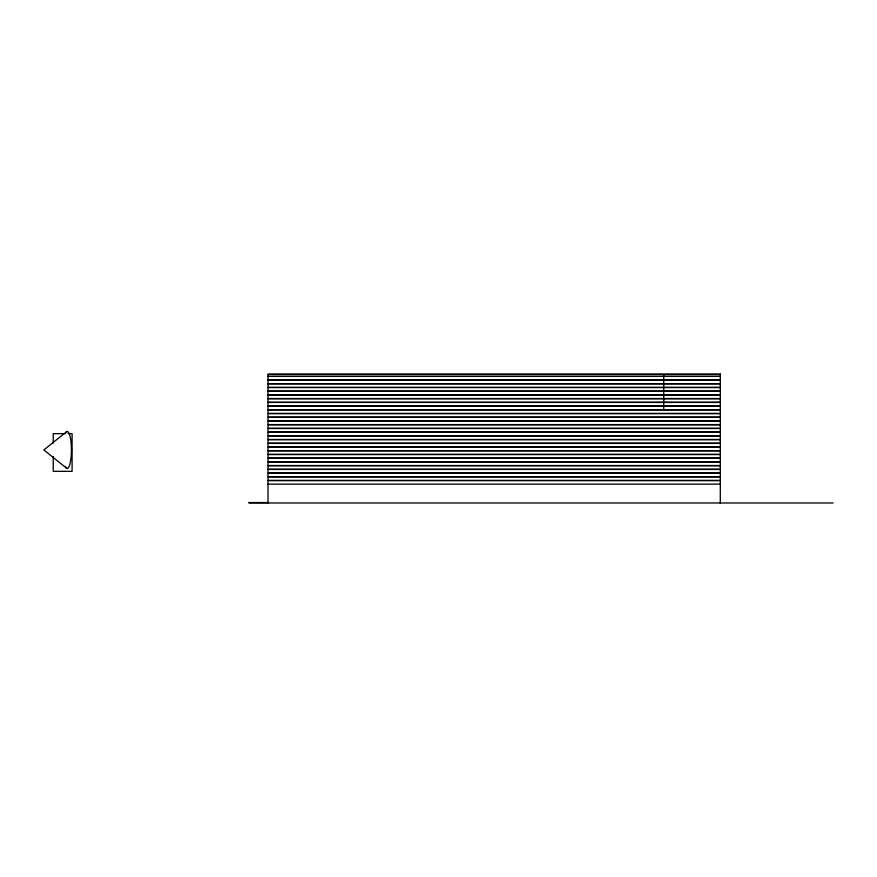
<?xml version="1.0" encoding="UTF-8"?>
<svg xmlns="http://www.w3.org/2000/svg" width="877" height="877" viewBox="0 0 877 877"><rect width="100%" height="100%" fill="white"/><g stroke="black" fill="none" stroke-linecap="round" stroke-linejoin="round"><path stroke-width="1.32" d="M66.509 431.769L43.85 449.945L66.499 468.121M268.022 374.611L720.291 374.611M268.022 376.397L720.291 376.397M268.022 379.927L720.291 379.927M268.022 380.114L720.291 380.114M268.022 383.655L720.291 383.655M268.022 383.841L720.291 383.841M268.022 387.371L720.291 387.371M268.022 387.557L720.291 387.557M268.022 391.098L720.291 391.098M268.022 391.285L720.291 391.285M268.022 394.814L720.291 394.814M268.022 395.001L720.291 395.001M268.022 398.542L720.291 398.542M268.022 398.728L720.291 398.728M268.022 402.258L720.291 402.258M268.022 402.444L720.291 402.444M268.022 405.985L720.291 405.985M268.022 406.172L720.291 406.172M268.022 409.702L720.291 409.702M268.022 409.888L720.291 409.888M65.358 433.655L53.245 433.655L53.245 443.082M68.055 433.655L72.089 433.655L72.089 471.344L53.245 471.344L53.245 456.544M268.022 484.137L720.291 484.137M248.838 502.543L268.022 502.543M248.969 502.981L833.15 502.981M720.291 502.981L720.291 480.607L268.022 480.607L268.022 502.981M663.757 374.611L663.757 409.943M65.369 433.391A18.45 4.199 90 0 1 71.421 450.087A18.45 4.199 90 0 1 65.315 466.378M720.291 374.019L268.022 374.019L268.022 413.429L720.291 413.429L720.291 374.019M720.291 413.615L268.022 413.615L268.022 417.145L720.291 417.145L720.291 413.615M720.291 417.331L268.022 417.331L268.022 420.872L720.291 420.872L720.291 417.331M720.291 421.059L268.022 421.059L268.022 424.589L720.291 424.589L720.291 421.059M720.291 424.775L268.022 424.775L268.022 428.316L720.291 428.316L720.291 424.775M720.291 428.502L268.022 428.502L268.022 432.032L720.291 432.032L720.291 428.502M720.291 432.218L268.022 432.218L268.022 435.759L720.291 435.759L720.291 432.218M720.291 435.946L268.022 435.946L268.022 439.476L720.291 439.476L720.291 435.946M720.291 439.662L268.022 439.662L268.022 443.203L720.291 443.203L720.291 439.662M720.291 443.389L268.022 443.389L268.022 446.919L720.291 446.919L720.291 443.389M720.291 447.106L268.022 447.106L268.022 450.646L720.291 450.646L720.291 447.106M720.291 450.833L268.022 450.833L268.022 454.363L720.291 454.363L720.291 450.833M720.291 454.549L268.022 454.549L268.022 458.09L720.291 458.09L720.291 454.549M720.291 458.276L268.022 458.276L268.022 461.806L720.291 461.806L720.291 458.276M720.291 461.993L268.022 461.993L268.022 465.534L720.291 465.534L720.291 461.993M720.291 465.72L268.022 465.72L268.022 469.25L720.291 469.25L720.291 465.72M720.291 469.436L268.022 469.436L268.022 472.977L720.291 472.977L720.291 469.436M720.291 473.163L268.022 473.163L268.022 476.693L720.291 476.693L720.291 473.163M720.291 476.88L268.022 476.88L268.022 480.421L720.291 480.421L720.291 476.88"/></g></svg>
